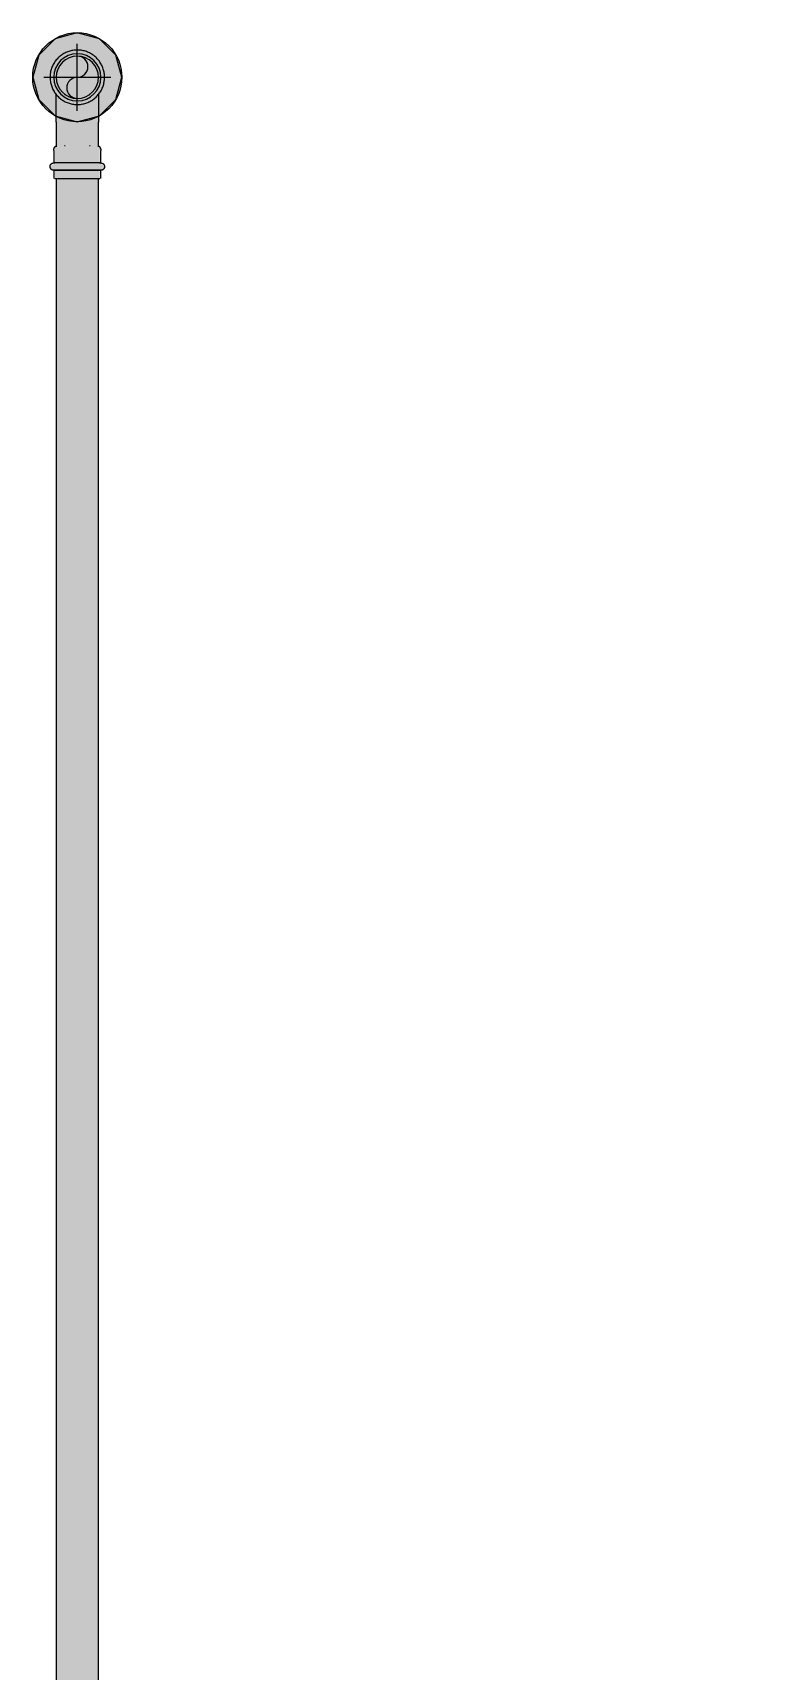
# Model space of a CAD drawing. Header units: inches. Extents: x -3679 to 241, y -496 to 1784.
# Drawn here: x -3222 to -3189.6, y 1172.3 to 1245.7 of the extents above; entities that cross this region are included whole.
import ezdxf

# ---------------------------------------------------------------- set-up
doc = ezdxf.new("R2010")
doc.units = ezdxf.units.IN
doc.header["$MEASUREMENT"] = 0
for name, color, linetype, lineweight in [('A-ANNO-NOTE', 250, 'Continuous', 9), ('G-ANNO-DIMS', 251, 'Continuous', 9), ('P-PIPE', 1, 'Continuous', 9), ('P-PIPE-CNTR', 1, 'Continuous', 9)]:
    doc.layers.add(name, color=color, linetype=linetype, lineweight=lineweight)
doc.styles.add('Arial_1', font='arial.ttf', dxfattribs={"height": 5.901198})

# ---------------------------------------------------------------- blocks, each defined once
blk = doc.blocks.new('Victaulic-VicPress316-Elbow 90-45deg Style P568_P571 - Standard-1110354-LOWER PARKING')
at = {"layer": 'P-PIPE'}
for points in [[(-3220, 1242.519), (-3220, 1242.684), (-3220.622, 1242.886), (-3221.007, 1243.416), (-3221.007, 1244.07), (-3220.622, 1244.6), (-3220, 1244.802), (-3220, 1244.966), (-3220.24, 1244.943), (-3220.47, 1244.873), (-3220.888, 1244.571), (-3221.047, 1244.376), (-3221.171, 1244.071), (-3221.224, 1243.743), (-3221.166, 1243.402), (-3221.047, 1243.11), (-3220.85, 1242.886), (-3220.47, 1242.613), (-3220.24, 1242.543)], [(-3220, 1242.684), (-3220, 1242.793), (-3220.263, 1242.832), (-3220.475, 1242.92), (-3220.672, 1243.071), (-3220.823, 1243.268), (-3220.918, 1243.497), (-3220.95, 1243.743), (-3220.904, 1244.036), (-3220.89, 1244.054), (-3220.823, 1244.218), (-3220.672, 1244.415), (-3220.475, 1244.566), (-3220.246, 1244.66), (-3220, 1244.693), (-3220, 1244.802), (-3220.63, 1244.59), (-3221.007, 1244.07), (-3221.007, 1243.416), (-3220.622, 1242.886), (-3220.184, 1242.744)], [(-3220, 1242.519), (-3219.76, 1242.543), (-3219.53, 1242.613), (-3219.107, 1242.92), (-3218.953, 1243.11), (-3218.829, 1243.415), (-3218.777, 1243.743), (-3218.834, 1244.083), (-3218.953, 1244.376), (-3219.15, 1244.6), (-3219.53, 1244.873), (-3220, 1244.884), (-3220, 1244.802), (-3219.37, 1244.59), (-3218.993, 1244.07), (-3218.993, 1243.416), (-3219.378, 1242.886), (-3220, 1242.684), (-3220, 1242.543)], [(-3220, 1242.684), (-3219.378, 1242.886), (-3218.993, 1243.416), (-3218.993, 1244.07), (-3219.378, 1244.6), (-3220, 1244.802), (-3220, 1244.693), (-3219.737, 1244.653), (-3219.525, 1244.566), (-3219.328, 1244.415), (-3219.177, 1244.218), (-3219.082, 1243.989), (-3219.05, 1243.743), (-3219.096, 1243.449), (-3219.11, 1243.431), (-3219.177, 1243.268), (-3219.328, 1243.071), (-3219.525, 1242.92), (-3219.754, 1242.825), (-3220, 1242.793), (-3220, 1242.723)], [(-3220.728, 1241.728), (-3220, 1241.728), (-3220, 1242.519), (-3220.258, 1242.549), (-3220.5, 1242.634), (-3220.891, 1242.919), (-3220.95, 1242.974), (-3220.936, 1241.728), (-3220.823, 1241.728)], [(-3219.107, 1241.728), (-3219.05, 1241.728), (-3219.063, 1242.974), (-3219.15, 1242.886), (-3219.537, 1242.611), (-3219.76, 1242.543), (-3220, 1242.519), (-3220, 1241.728), (-3219.177, 1241.728)], [(-3220.251, 1240.637), (-3220.204, 1240.643), (-3220, 1240.672), (-3220, 1241.728), (-3220.95, 1241.728), (-3220.949, 1240.648), (-3220.892, 1240.672), (-3220.815, 1240.642), (-3220.729, 1240.648), (-3220.655, 1240.652), (-3220.537, 1240.672), (-3220.439, 1240.656), (-3220.251, 1240.638)], [(-3219.177, 1240.642), (-3219.168, 1240.643), (-3219.096, 1240.672), (-3219.05, 1240.648), (-3219.064, 1241.728), (-3220, 1241.728), (-3220, 1240.672), (-3219.679, 1240.644), (-3219.378, 1240.662), (-3219.269, 1240.65), (-3219.184, 1240.643)], [(-3220.729, 1240.454), (-3220, 1240.454), (-3220.003, 1240.671), (-3220.279, 1240.64), (-3220.611, 1240.663), (-3220.731, 1240.648), (-3220.847, 1240.646), (-3220.906, 1240.67), (-3221.007, 1240.609), (-3221.03, 1240.572), (-3221.007, 1240.454), (-3220.815, 1240.454)], [(-3220.311, 1239.897), (-3220, 1239.897), (-3220, 1240.454), (-3221.007, 1240.454), (-3221.007, 1239.897), (-3220.363, 1239.897)], [(-3218.993, 1240.454), (-3218.97, 1240.572), (-3219.019, 1240.632), (-3219.108, 1240.672), (-3219.184, 1240.643), (-3219.462, 1240.672), (-3219.537, 1240.654), (-3219.789, 1240.654), (-3220, 1240.671), (-3219.999, 1240.454), (-3219.185, 1240.454)], [(-3219.112, 1239.897), (-3218.993, 1239.897), (-3218.993, 1240.454), (-3220, 1240.454), (-3219.997, 1239.897), (-3219.185, 1239.897)], [(-3220, 1239.568), (-3220, 1239.897), (-3221.007, 1239.897), (-3221.224, 1239.733), (-3221.166, 1239.62), (-3221.007, 1239.568), (-3220.205, 1239.568)], [(-3220.41, 1239.193), (-3220, 1239.193), (-3220, 1239.568), (-3221.007, 1239.568), (-3221.007, 1239.193), (-3220.622, 1239.193)], [(-3220, 1239.568), (-3218.953, 1239.581), (-3218.834, 1239.62), (-3218.777, 1239.733), (-3218.835, 1239.786), (-3218.993, 1239.897), (-3220, 1239.897), (-3220, 1239.651)], [(-3219.689, 1239.193), (-3218.993, 1239.193), (-3218.993, 1239.568), (-3220, 1239.568), (-3220, 1239.193)]]:
    blk.add_hatch(color=256, dxfattribs=at).paths.add_polyline_path(points, flags=0)
for p, q in [((-3219.051, 1243.791), (-3219.05, 1243.753)), ((-3219.05, 1243.736), (-3219.05, 1243.728)), ((-3220.95, 1241.728), (-3220.95, 1240.625)), ((-3219.05, 1240.628), (-3219.05, 1241.728)), ((-3221.059, 1240.454), (-3221.059, 1239.897)), ((-3220.541, 1240.672), (-3220.579, 1240.672)), ((-3219.421, 1240.672), (-3219.459, 1240.672)), ((-3218.941, 1239.897), (-3218.941, 1240.454)), ((-3221.059, 1239.568), (-3221.059, 1239.193)), ((-3220, 1239.897), (-3221.007, 1239.897)), ((-3220, 1239.568), (-3221.007, 1239.568)), ((-3218.993, 1239.897), (-3220, 1239.897)), ((-3218.993, 1239.568), (-3220, 1239.568)), ((-3218.941, 1239.193), (-3218.941, 1239.568)), ((-3221.007, 1239.193), (-3220, 1239.193)), ((-3220, 1239.193), (-3218.993, 1239.193))]:
    blk.add_line(p, q, dxfattribs=at)
at = {"layer": 'P-PIPE', "flags": 128}
for points in [[(-3220, 1244.966), (-3220.049, 1244.965), (-3220.098, 1244.962), (-3220.146, 1244.958), (-3220.195, 1244.951), (-3220.243, 1244.942), (-3220.291, 1244.931), (-3220.338, 1244.919), (-3220.385, 1244.904), (-3220.431, 1244.888), (-3220.476, 1244.87), (-3220.521, 1244.85), (-3220.565, 1244.828), (-3220.608, 1244.805), (-3220.65, 1244.779), (-3220.691, 1244.753), (-3220.731, 1244.724), (-3220.769, 1244.694), (-3220.807, 1244.663), (-3220.843, 1244.63), (-3220.878, 1244.595), (-3220.911, 1244.559), (-3220.943, 1244.522), (-3220.973, 1244.484), (-3221.002, 1244.445), (-3221.03, 1244.404), (-3221.055, 1244.362), (-3221.079, 1244.319), (-3221.101, 1244.276), (-3221.122, 1244.231), (-3221.14, 1244.186), (-3221.157, 1244.14), (-3221.172, 1244.094), (-3221.185, 1244.046), (-3221.196, 1243.999), (-3221.206, 1243.951), (-3221.213, 1243.902), (-3221.218, 1243.854), (-3221.222, 1243.805), (-3221.223, 1243.756), (-3221.223, 1243.707), (-3221.221, 1243.658), (-3221.216, 1243.609), (-3221.21, 1243.561), (-3221.202, 1243.513), (-3221.192, 1243.465), (-3221.179, 1243.417), (-3221.165, 1243.37), (-3221.15, 1243.324), (-3221.132, 1243.279), (-3221.113, 1243.234), (-3221.091, 1243.19), (-3221.068, 1243.146), (-3221.044, 1243.104), (-3221.017, 1243.063), (-3220.989, 1243.023), (-3220.96, 1242.984), (-3220.928, 1242.946), (-3220.896, 1242.91), (-3220.862, 1242.874), (-3220.826, 1242.841), (-3220.79, 1242.808), (-3220.752, 1242.777), (-3220.712, 1242.748), (-3220.672, 1242.72), (-3220.631, 1242.694), (-3220.588, 1242.67), (-3220.545, 1242.647), (-3220.501, 1242.626), (-3220.456, 1242.607), (-3220.41, 1242.59), (-3220.363, 1242.575), (-3220.316, 1242.561), (-3220.269, 1242.549), (-3220.221, 1242.539), (-3220.173, 1242.532), (-3220.124, 1242.526), (-3220.075, 1242.522), (-3220.026, 1242.52), (-3220, 1242.519)], [(-3220, 1242.519), (-3219.951, 1242.52), (-3219.902, 1242.523), (-3219.854, 1242.528), (-3219.805, 1242.535), (-3219.757, 1242.544), (-3219.709, 1242.554), (-3219.662, 1242.567), (-3219.615, 1242.581), (-3219.569, 1242.598), (-3219.524, 1242.616), (-3219.479, 1242.636), (-3219.435, 1242.658), (-3219.392, 1242.681), (-3219.35, 1242.706), (-3219.309, 1242.733), (-3219.269, 1242.761), (-3219.231, 1242.791), (-3219.193, 1242.823), (-3219.157, 1242.856), (-3219.122, 1242.89), (-3219.089, 1242.926), (-3219.057, 1242.963), (-3219.027, 1243.002), (-3218.998, 1243.041), (-3218.97, 1243.082), (-3218.945, 1243.123), (-3218.921, 1243.166), (-3218.899, 1243.21), (-3218.878, 1243.254), (-3218.86, 1243.299), (-3218.843, 1243.345), (-3218.828, 1243.392), (-3218.815, 1243.439), (-3218.804, 1243.487), (-3218.794, 1243.535), (-3218.787, 1243.583), (-3218.782, 1243.632), (-3218.778, 1243.681), (-3218.777, 1243.73), (-3218.777, 1243.779), (-3218.779, 1243.827), (-3218.784, 1243.876), (-3218.79, 1243.925), (-3218.798, 1243.973), (-3218.808, 1244.021), (-3218.821, 1244.068), (-3218.835, 1244.115), (-3218.85, 1244.161), (-3218.868, 1244.207), (-3218.887, 1244.252), (-3218.909, 1244.296), (-3218.932, 1244.339), (-3218.956, 1244.381), (-3218.983, 1244.423), (-3219.011, 1244.463), (-3219.04, 1244.502), (-3219.072, 1244.54), (-3219.104, 1244.576), (-3219.138, 1244.611), (-3219.174, 1244.645), (-3219.21, 1244.677), (-3219.248, 1244.708), (-3219.288, 1244.737), (-3219.328, 1244.765), (-3219.369, 1244.791), (-3219.412, 1244.816), (-3219.455, 1244.838), (-3219.499, 1244.859), (-3219.544, 1244.878), (-3219.59, 1244.896), (-3219.637, 1244.911), (-3219.684, 1244.925), (-3219.731, 1244.936), (-3219.779, 1244.946), (-3219.827, 1244.954), (-3219.876, 1244.96), (-3219.925, 1244.964), (-3219.974, 1244.966), (-3220, 1244.966)], [(-3220.95, 1243.74), (-3220.95, 1243.743), (-3220.95, 1243.743)], [(-3220.95, 1241.728), (-3220.95, 1241.808), (-3220.95, 1241.889), (-3220.95, 1241.969), (-3220.95, 1242.049), (-3220.95, 1242.128), (-3220.95, 1242.207), (-3220.95, 1242.284), (-3220.95, 1242.361), (-3220.95, 1242.437), (-3220.95, 1242.512), (-3220.95, 1242.586), (-3220.95, 1242.658), (-3220.95, 1242.729), (-3220.95, 1242.798), (-3220.95, 1242.865), (-3220.95, 1242.931), (-3220.95, 1242.99)], [(-3219.05, 1242.99), (-3219.05, 1242.948), (-3219.05, 1242.883), (-3219.05, 1242.816), (-3219.05, 1242.748), (-3219.05, 1242.677), (-3219.05, 1242.606), (-3219.05, 1242.532), (-3219.05, 1242.458), (-3219.05, 1242.382), (-3219.05, 1242.305), (-3219.05, 1242.228), (-3219.05, 1242.149), (-3219.05, 1242.07), (-3219.05, 1241.99), (-3219.05, 1241.91), (-3219.05, 1241.83), (-3219.05, 1241.749), (-3219.05, 1241.728)], [(-3221.059, 1240.454), (-3221.059, 1240.465), (-3221.058, 1240.476), (-3221.057, 1240.486), (-3221.056, 1240.497), (-3221.054, 1240.508), (-3221.051, 1240.519), (-3221.048, 1240.529), (-3221.045, 1240.54), (-3221.042, 1240.55), (-3221.037, 1240.56), (-3221.033, 1240.57), (-3221.028, 1240.58), (-3221.023, 1240.589), (-3221.017, 1240.599), (-3221.011, 1240.608), (-3221.005, 1240.617), (-3220.998, 1240.625), (-3220.991, 1240.633), (-3220.984, 1240.642), (-3220.976, 1240.649), (-3220.968, 1240.657), (-3220.96, 1240.664), (-3220.952, 1240.671), (-3220.95, 1240.672)], [(-3219.05, 1240.672), (-3219.041, 1240.665), (-3219.033, 1240.658), (-3219.025, 1240.651), (-3219.017, 1240.643), (-3219.01, 1240.635), (-3219.003, 1240.627), (-3218.996, 1240.618), (-3218.99, 1240.609), (-3218.984, 1240.6), (-3218.978, 1240.591), (-3218.973, 1240.581), (-3218.968, 1240.572), (-3218.963, 1240.562), (-3218.959, 1240.552), (-3218.955, 1240.541), (-3218.952, 1240.531), (-3218.949, 1240.521), (-3218.947, 1240.51), (-3218.945, 1240.499), (-3218.943, 1240.488), (-3218.942, 1240.478), (-3218.941, 1240.467), (-3218.941, 1240.456), (-3218.941, 1240.454)], [(-3221.059, 1239.568), (-3221.066, 1239.568), (-3221.072, 1239.569), (-3221.079, 1239.569), (-3221.085, 1239.57), (-3221.092, 1239.572), (-3221.098, 1239.573), (-3221.104, 1239.575), (-3221.111, 1239.577), (-3221.117, 1239.579), (-3221.123, 1239.581), (-3221.129, 1239.584), (-3221.135, 1239.587), (-3221.141, 1239.59), (-3221.146, 1239.593), (-3221.152, 1239.597), (-3221.157, 1239.601), (-3221.162, 1239.605), (-3221.167, 1239.609), (-3221.172, 1239.614), (-3221.177, 1239.618), (-3221.181, 1239.623), (-3221.186, 1239.628), (-3221.19, 1239.633), (-3221.194, 1239.638), (-3221.197, 1239.644), (-3221.201, 1239.65), (-3221.204, 1239.655), (-3221.207, 1239.661), (-3221.21, 1239.667), (-3221.212, 1239.673), (-3221.215, 1239.679), (-3221.217, 1239.686), (-3221.218, 1239.692), (-3221.22, 1239.698), (-3221.221, 1239.705), (-3221.222, 1239.711), (-3221.223, 1239.718), (-3221.223, 1239.724), (-3221.224, 1239.731), (-3221.223, 1239.738), (-3221.223, 1239.744), (-3221.223, 1239.751), (-3221.222, 1239.757), (-3221.221, 1239.764), (-3221.219, 1239.77), (-3221.218, 1239.777), (-3221.216, 1239.783), (-3221.214, 1239.789), (-3221.211, 1239.795), (-3221.209, 1239.801), (-3221.206, 1239.807), (-3221.203, 1239.813), (-3221.199, 1239.819), (-3221.196, 1239.824), (-3221.192, 1239.83), (-3221.188, 1239.835), (-3221.184, 1239.84), (-3221.179, 1239.845), (-3221.175, 1239.85), (-3221.17, 1239.854), (-3221.165, 1239.858), (-3221.16, 1239.863), (-3221.155, 1239.867), (-3221.149, 1239.87), (-3221.144, 1239.874), (-3221.138, 1239.877), (-3221.132, 1239.88), (-3221.126, 1239.883), (-3221.12, 1239.885), (-3221.114, 1239.888), (-3221.108, 1239.89), (-3221.102, 1239.892), (-3221.095, 1239.893), (-3221.089, 1239.895), (-3221.082, 1239.896), (-3221.076, 1239.896), (-3221.069, 1239.897), (-3221.063, 1239.897), (-3221.059, 1239.897)], [(-3220, 1239.897), (-3220.042, 1239.897), (-3220.085, 1239.897), (-3220.127, 1239.897), (-3220.169, 1239.897), (-3220.21, 1239.897), (-3220.252, 1239.897), (-3220.293, 1239.897), (-3220.333, 1239.897), (-3220.373, 1239.897), (-3220.412, 1239.897), (-3220.451, 1239.897), (-3220.489, 1239.897), (-3220.526, 1239.897), (-3220.563, 1239.897), (-3220.598, 1239.897), (-3220.632, 1239.897), (-3220.666, 1239.897), (-3220.698, 1239.897), (-3220.73, 1239.897), (-3220.76, 1239.897), (-3220.789, 1239.897), (-3220.816, 1239.897), (-3220.843, 1239.897), (-3220.868, 1239.897), (-3220.891, 1239.897), (-3220.913, 1239.897), (-3220.934, 1239.897), (-3220.953, 1239.897), (-3220.971, 1239.897), (-3220.987, 1239.897), (-3221.002, 1239.897), (-3221.015, 1239.897), (-3221.026, 1239.897), (-3221.036, 1239.897), (-3221.044, 1239.897), (-3221.05, 1239.897), (-3221.055, 1239.897), (-3221.058, 1239.897), (-3221.059, 1239.897), (-3221.059, 1239.897)], [(-3221.059, 1239.897), (-3221.058, 1239.897), (-3221.056, 1239.897), (-3221.051, 1239.897), (-3221.045, 1239.897), (-3221.038, 1239.897), (-3221.029, 1239.897), (-3221.018, 1239.897), (-3221.005, 1239.897)], [(-3221.002, 1239.568), (-3221.015, 1239.568), (-3221.026, 1239.568), (-3221.036, 1239.568), (-3221.044, 1239.568), (-3221.05, 1239.568), (-3221.055, 1239.568), (-3221.058, 1239.568), (-3221.059, 1239.568), (-3221.059, 1239.568)], [(-3221.059, 1239.568), (-3221.058, 1239.568), (-3221.056, 1239.568), (-3221.051, 1239.568), (-3221.045, 1239.568), (-3221.038, 1239.568), (-3221.029, 1239.568), (-3221.018, 1239.568), (-3221.005, 1239.568), (-3220.991, 1239.568), (-3220.975, 1239.568), (-3220.958, 1239.568), (-3220.939, 1239.568), (-3220.919, 1239.568), (-3220.897, 1239.568), (-3220.874, 1239.568), (-3220.849, 1239.568), (-3220.823, 1239.568), (-3220.796, 1239.568), (-3220.768, 1239.568), (-3220.738, 1239.568), (-3220.707, 1239.568), (-3220.675, 1239.568), (-3220.642, 1239.568), (-3220.607, 1239.568), (-3220.572, 1239.568), (-3220.536, 1239.568), (-3220.499, 1239.568), (-3220.461, 1239.568), (-3220.423, 1239.568), (-3220.384, 1239.568), (-3220.344, 1239.568), (-3220.304, 1239.568), (-3220.263, 1239.568), (-3220.222, 1239.568), (-3220.18, 1239.568), (-3220.138, 1239.568), (-3220.096, 1239.568), (-3220.054, 1239.568), (-3220.011, 1239.568), (-3220, 1239.568)], [(-3218.941, 1239.897), (-3218.942, 1239.897), (-3218.944, 1239.897), (-3218.949, 1239.897), (-3218.955, 1239.897), (-3218.962, 1239.897), (-3218.971, 1239.897), (-3218.982, 1239.897), (-3218.995, 1239.897), (-3219.009, 1239.897), (-3219.025, 1239.897), (-3219.042, 1239.897), (-3219.061, 1239.897), (-3219.081, 1239.897), (-3219.103, 1239.897), (-3219.126, 1239.897), (-3219.151, 1239.897), (-3219.177, 1239.897), (-3219.204, 1239.897), (-3219.232, 1239.897), (-3219.262, 1239.897), (-3219.293, 1239.897), (-3219.325, 1239.897), (-3219.358, 1239.897), (-3219.393, 1239.897), (-3219.428, 1239.897), (-3219.464, 1239.897), (-3219.501, 1239.897), (-3219.539, 1239.897), (-3219.577, 1239.897), (-3219.616, 1239.897), (-3219.656, 1239.897), (-3219.696, 1239.897), (-3219.737, 1239.897), (-3219.778, 1239.897), (-3219.82, 1239.897), (-3219.862, 1239.897), (-3219.904, 1239.897), (-3219.946, 1239.897), (-3219.989, 1239.897), (-3220, 1239.897)], [(-3220, 1239.568), (-3219.958, 1239.568), (-3219.915, 1239.568), (-3219.873, 1239.568), (-3219.831, 1239.568), (-3219.79, 1239.568), (-3219.748, 1239.568), (-3219.707, 1239.568), (-3219.667, 1239.568), (-3219.627, 1239.568), (-3219.588, 1239.568), (-3219.549, 1239.568), (-3219.511, 1239.568), (-3219.474, 1239.568), (-3219.437, 1239.568), (-3219.402, 1239.568), (-3219.368, 1239.568), (-3219.334, 1239.568), (-3219.302, 1239.568), (-3219.27, 1239.568), (-3219.24, 1239.568), (-3219.211, 1239.568), (-3219.184, 1239.568), (-3219.157, 1239.568), (-3219.132, 1239.568), (-3219.109, 1239.568), (-3219.087, 1239.568), (-3219.066, 1239.568), (-3219.047, 1239.568), (-3219.029, 1239.568), (-3219.013, 1239.568), (-3218.998, 1239.568), (-3218.985, 1239.568), (-3218.974, 1239.568), (-3218.964, 1239.568), (-3218.956, 1239.568), (-3218.95, 1239.568), (-3218.945, 1239.568), (-3218.942, 1239.568), (-3218.941, 1239.568), (-3218.941, 1239.568)], [(-3218.998, 1239.897), (-3218.985, 1239.897), (-3218.974, 1239.897), (-3218.964, 1239.897), (-3218.956, 1239.897), (-3218.95, 1239.897), (-3218.945, 1239.897), (-3218.942, 1239.897), (-3218.941, 1239.897), (-3218.941, 1239.897)], [(-3218.941, 1239.568), (-3218.942, 1239.568), (-3218.944, 1239.568), (-3218.949, 1239.568), (-3218.955, 1239.568), (-3218.962, 1239.568), (-3218.971, 1239.568), (-3218.982, 1239.568), (-3218.995, 1239.568)], [(-3218.941, 1239.897), (-3218.934, 1239.897), (-3218.928, 1239.897), (-3218.921, 1239.896), (-3218.915, 1239.895), (-3218.908, 1239.894), (-3218.902, 1239.893), (-3218.896, 1239.891), (-3218.889, 1239.889), (-3218.883, 1239.887), (-3218.877, 1239.884), (-3218.871, 1239.882), (-3218.865, 1239.879), (-3218.859, 1239.876), (-3218.854, 1239.872), (-3218.848, 1239.869), (-3218.843, 1239.865), (-3218.838, 1239.861), (-3218.833, 1239.856), (-3218.828, 1239.852), (-3218.823, 1239.847), (-3218.819, 1239.843), (-3218.814, 1239.838), (-3218.81, 1239.832), (-3218.806, 1239.827), (-3218.803, 1239.822), (-3218.799, 1239.816), (-3218.796, 1239.81), (-3218.793, 1239.804), (-3218.79, 1239.798), (-3218.788, 1239.792), (-3218.785, 1239.786), (-3218.783, 1239.78), (-3218.782, 1239.774), (-3218.78, 1239.767), (-3218.779, 1239.761), (-3218.778, 1239.754), (-3218.777, 1239.748), (-3218.777, 1239.741), (-3218.777, 1239.735), (-3218.777, 1239.728), (-3218.777, 1239.721), (-3218.777, 1239.715), (-3218.778, 1239.708), (-3218.779, 1239.702), (-3218.781, 1239.695), (-3218.782, 1239.689), (-3218.784, 1239.683), (-3218.786, 1239.677), (-3218.789, 1239.67), (-3218.791, 1239.664), (-3218.794, 1239.658), (-3218.797, 1239.653), (-3218.801, 1239.647), (-3218.804, 1239.641), (-3218.808, 1239.636), (-3218.812, 1239.631), (-3218.816, 1239.626), (-3218.821, 1239.621), (-3218.825, 1239.616), (-3218.83, 1239.612), (-3218.835, 1239.607), (-3218.84, 1239.603), (-3218.845, 1239.599), (-3218.851, 1239.595), (-3218.856, 1239.592), (-3218.862, 1239.589), (-3218.868, 1239.586), (-3218.874, 1239.583), (-3218.88, 1239.58), (-3218.886, 1239.578), (-3218.892, 1239.576), (-3218.898, 1239.574), (-3218.905, 1239.572), (-3218.911, 1239.571), (-3218.918, 1239.57), (-3218.924, 1239.569), (-3218.931, 1239.569), (-3218.937, 1239.568), (-3218.941, 1239.568)]]:
    blk.add_lwpolyline(points, dxfattribs=at)
at = {"layer": 'P-PIPE'}
for radius, start, end in [(1.059, 90, 270), (1.059, 270, 90), (0.95, 160.63451, 162), (0.95, 124.56693, 127.68431), (0.95, 52.31569, 55.43307), (0.95, 18, 19.36549), (0.95, 198, 199.36549), (0.95, 340.63451, 342), (0.95, 232.31569, 235.43307), (0.95, 304.56693, 307.68431)]:
    blk.add_arc((-3220, 1243.743), radius, start, end, dxfattribs=at)

msp = doc.modelspace()

# ---------------------------------------------------------------- hatches: boundary and pattern name
at = {"layer": 'A-ANNO-NOTE'}
h = msp.add_hatch(color=256, dxfattribs=at)
edge = h.paths.add_edge_path(flags=0)
edge.add_arc((-3220, 1243.743), 2, 0, 360)
msp.add_hatch(color=256, dxfattribs=at).paths.add_polyline_path([(-3220, 1241.743), (-3219, 1242.011), (-3218.268, 1242.743), (-3218, 1243.743), (-3218.268, 1244.743), (-3219, 1245.475), (-3220, 1245.743), (-3221, 1245.475), (-3221.732, 1244.743), (-3222, 1243.743), (-3221.732, 1242.743), (-3221, 1242.011)], flags=0)
at = {"layer": 'P-PIPE'}
for points in [[(-3220, 1242.793), (-3219.754, 1242.825), (-3219.525, 1242.92), (-3219.328, 1243.071), (-3219.177, 1243.268), (-3219.082, 1243.497), (-3219.05, 1243.743), (-3219.082, 1243.989), (-3219.177, 1244.218), (-3219.328, 1244.415), (-3219.525, 1244.566), (-3219.754, 1244.66), (-3220, 1244.693), (-3220.246, 1244.66), (-3220.475, 1244.566), (-3220.672, 1244.415), (-3220.823, 1244.218), (-3220.918, 1243.989), (-3220.95, 1243.743), (-3220.918, 1243.497), (-3220.823, 1243.268), (-3220.672, 1243.071), (-3220.475, 1242.92), (-3220.246, 1242.825)], [(-3220, 1136.266), (-3220.003, 1239.193), (-3220.95, 1239.193), (-3220.95, 1136.268), (-3220.016, 1136.266)], [(-3220, 1136.266), (-3219.05, 1136.268), (-3219.05, 1239.193), (-3220, 1239.193), (-3220, 1136.267)]]:
    msp.add_hatch(color=256, dxfattribs=at).paths.add_polyline_path(points, flags=0)

# ---------------------------------------------------------------- linework, layer by layer
at = {"layer": 'A-ANNO-NOTE'}
for p, q in [((-3221, 1245.475), (-3221.732, 1244.743)), ((-3220, 1245.743), (-3221, 1245.475)), ((-3219, 1245.475), (-3220, 1245.743)), ((-3218.268, 1244.743), (-3219, 1245.475)), ((-3221.732, 1244.743), (-3222, 1243.743)), ((-3218, 1243.743), (-3218.268, 1244.743)), ((-3222, 1243.743), (-3221.732, 1242.743)), ((-3218.268, 1242.743), (-3218, 1243.743)), ((-3221.732, 1242.743), (-3221, 1242.011)), ((-3219, 1242.011), (-3218.268, 1242.743)), ((-3221, 1242.011), (-3220, 1241.743)), ((-3220, 1241.743), (-3219, 1242.011))]:
    msp.add_line(p, q, dxfattribs=at)
msp.add_circle((-3220, 1243.743), 2, dxfattribs=at)
at = {"layer": 'P-PIPE'}
for p, q in [((-3220.95, 1239.193), (-3220.95, 1136.268)), ((-3219.05, 1136.268), (-3219.05, 1239.193))]:
    msp.add_line(p, q, dxfattribs=at)
for centre, radius, start, end in [((-3220, 1243.743), 0.95, 0, 180), ((-3220, 1244.218), 0.475, 270, 90), ((-3220, 1243.743), 0.95, 180, 0), ((-3220, 1243.268), 0.475, 90, 270)]:
    msp.add_arc(centre, radius, start, end, dxfattribs=at)
at = {"layer": 'P-PIPE-CNTR'}
for p, q in [((-3220, 1242.243), (-3220, 1245.243)), ((-3221.5, 1243.743), (-3218.5, 1243.743))]:
    msp.add_line(p, q, dxfattribs=at)

# ---------------------------------------------------------------- block references
at = {"layer": 'P-PIPE'}
msp.add_blockref('Victaulic-VicPress316-Elbow 90-45deg Style P568_P571 - Standard-1110354-LOWER PARKING', (0, 0), dxfattribs=at)

# ---------------------------------------------------------------- texts
at = {"layer": 'G-ANNO-DIMS', "insert": (-3189.411, 1240.831), "char_height": 5.9012, "width": 55.56, "attachment_point": 1, "line_spacing_factor": 0.938532, "style": 'Arial_1', "bg_fill": 3, "box_fill_scale": 1.25, "bg_fill_color": 0, "bg_fill_transparency": 0}
msp.add_mtext('BOP 8\' - 3 3/4"', dxfattribs=at)

doc.saveas('drawing.dxf')
